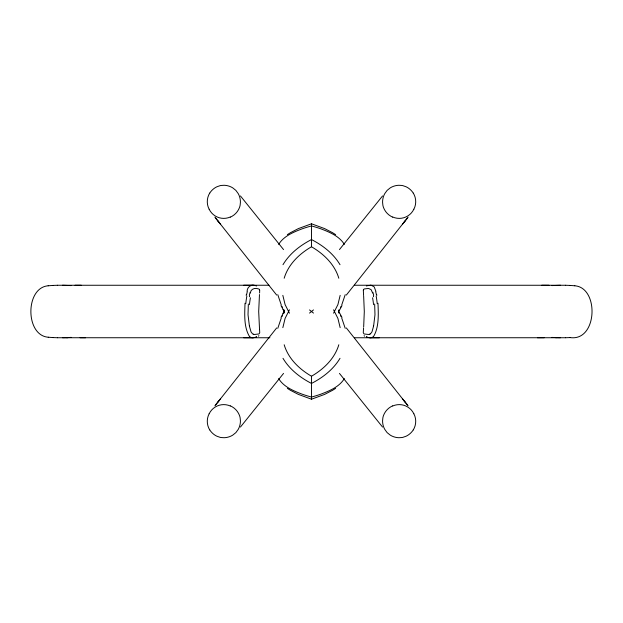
<?xml version="1.0" encoding="UTF-8"?>
<svg xmlns="http://www.w3.org/2000/svg" width="623" height="623" viewBox="0 0 623 623"><rect width="100%" height="100%" fill="white"/><g stroke="black" fill="none" stroke-linecap="round" stroke-linejoin="round"><path stroke-width="0.93" d="M259.604 293.02L259.69 290.069M363.668 326.865L364.307 311.5L363.63 295.684M363.583 327.893L363.271 332.596L363.824 333.718A47.184 10.653 -81.3 0 0 364.307 333.99L368.45 334.481A123.097 27.848 -80.9 0 0 369.548 334.201M259.472 294.547L258.693 311.5L259.518 329.061M245.018 303.253C244.668 314.304 243.663 327.402 249.792 337.004M248.343 304.032L248.024 314.732L249.356 325.736M282.842 327.651L285.093 318.408L289.438 309.802M340.158 295.349L337.907 304.592L333.562 313.198M363.318 290.038L363.567 294.991M373.644 325.736L374.976 314.732L374.657 304.032M246.186 295.357L246.389 294.352M249.449 296.782L249.644 295.878M277.78 328.337L281.285 317.987M345.22 294.663L341.716 305.013M373.504 326.429L371.954 331.927L370.459 333.85M247.082 291.4C247.043 286.666 251.778 283.808 255.944 285.747A54.388 12.273 -82.2 0 1 256.575 286.012M250.376 293.028C250.563 288.854 255.22 287.483 258.537 288.924A51.53 11.642 -81.2 0 1 259.129 289.22L259.627 289.866M284.181 278.24C288.247 264.432 299.328 253.818 311.5 246.77L311.5 223.797L298.401 228.594L290.287 232.784M338.819 344.76C334.753 358.568 323.672 369.182 311.5 376.23L311.5 399.203L324.599 394.406L332.713 390.216M363.373 289.866L363.879 289.243A51.662 11.673 81.2 0 1 364.463 288.916L368.216 288.488A129.179 29.219 80.9 0 1 368.871 288.589L371.168 289.718L372.624 293.028M281.012 317.395L284.602 310.822M341.988 305.605L338.484 312.045M282.133 316.336L282.585 315.518M340.415 307.482L340.867 306.664M284.501 310.994L283.06 313.431L284.22 311.477M209.725 193.122L208.814 194.765A16.315 16.315 0 0 0 209.133 209.235M413.275 429.878L414.186 428.235A16.315 16.315 0 0 0 413.867 413.765M282.99 264.697C289.578 253.6 300.154 245.407 311.5 239.567C322.839 245.407 333.422 253.6 340.01 264.697M340.01 358.303C333.422 369.4 322.846 377.593 311.5 383.433C300.161 377.593 289.578 369.4 282.99 358.303M278.637 244.411C283.691 236.125 293.285 232.239 301.945 228.898A83.661 35.145 0 0 1 311.5 225.947A83.661 35.145 0 0 1 321.055 228.898C329.715 232.239 339.309 236.125 344.363 244.411M344.363 378.589C339.309 386.875 329.715 390.761 321.055 394.102A83.661 35.145 0 0 1 311.5 397.053A83.661 35.145 0 0 1 301.945 394.102C293.285 390.761 283.691 386.875 278.637 378.589M284.057 313.104L284.579 312.31M338.421 310.69L338.943 309.896M220.62 398.65L218.439 401.414L276.667 327.924M346.333 295.076L404.561 221.586L402.38 224.35M214.88 405.822L219.553 399.997M403.447 223.003L408.12 217.178M217.419 402.676L218.572 401.251L215.636 404.88M405.581 220.324L404.428 221.749L407.364 218.12M339.449 249.589L382.553 195.949M283.551 373.411L240.447 427.051M258.888 335.665L258.366 336.179M309.514 313.081L313.486 309.919M287.359 234.661L289.726 233.119M333.274 389.881L335.641 388.339M373.263 336.973C379.197 327.605 378.41 314.233 377.982 303.253M230.331 217.162L232.114 216.243A17 17 0 0 0 239.505 207.506L239.738 206.743A15.318 15.318 0 0 0 240.128 205.201L240.423 202.218A17.397 17.397 0 0 0 238.266 193.66L235.876 190.389L232.722 187.85A17.397 17.397 0 0 0 224.148 185.28L221.157 185.459A15.209 15.209 0 0 0 220.098 185.662L216.843 186.807A17.07 17.07 0 0 0 213.884 188.613L213.494 188.925A17.444 17.444 0 0 0 209.725 193.122M392.669 405.838L390.886 406.757A17 17 0 0 0 383.495 415.494L383.262 416.257A15.318 15.318 0 0 0 382.872 417.799L382.577 420.782A17.397 17.397 0 0 0 384.734 429.34L387.124 432.611L390.278 435.15A17.397 17.397 0 0 0 398.852 437.72L401.843 437.541A15.209 15.209 0 0 0 402.902 437.338L406.157 436.193A17.07 17.07 0 0 0 409.116 434.387L409.506 434.075A17.444 17.444 0 0 0 413.275 429.878M256.108 337.175L253.514 337.759L243.702 337.759M372.468 337.339L372.25 337.409A124.304 28.152 -81.1 0 1 371.129 337.627M369.548 334.232L369.867 334.123A47.021 10.661 -81.2 0 0 370.459 333.842M371.129 337.674L369.922 337.767M48.181 285.778L52.838 285.435M570.092 337.573C597.449 341.638 599.458 287.631 574.756 285.778M71.295 337.401L66.708 337.643L71.053 337.401M52.768 285.435L57.433 285.264M565.497 337.736L570.154 337.573M560.505 285.241L552.025 285.591M62.573 337.759L67.455 337.643M75.04 285.264L81.247 285.241M537.408 337.759L544.229 337.736M243.679 285.241L253.211 285.233M57.363 285.264L268.949 285.241M354.713 285.241L565.637 285.264M70.975 285.591L62.495 285.241M48.259 285.778C25.06 287.499 25.084 335.633 48.345 337.23M551.947 337.401L556.362 337.643M57.441 337.736L269.923 337.759M354.697 337.759L565.559 337.736M379.298 337.759L369.486 337.759L366.892 337.175M80.079 337.736L85.592 337.759M541.753 285.241L548.98 285.264M253.078 337.767L251.871 337.674M555.599 337.643L560.427 337.759M565.583 285.264L570.232 285.435M52.846 337.573L57.518 337.736M48.267 337.23L52.924 337.573M570.17 285.435L574.819 285.778M370.669 285.272L367.056 285.747A54.559 12.312 82.2 0 0 366.425 286.012M371.557 285.412L374.189 286.892L375.918 291.4M311.5 223.797L324.599 228.594L332.713 232.784M253.452 334.232L253.133 334.123A47.021 10.661 81.2 0 1 252.541 333.842L251.046 331.927L249.496 326.429M311.5 399.203L298.401 394.406L290.287 390.216M250.532 337.339L250.75 337.409A124.304 28.152 81.1 0 0 251.871 337.627M392.669 217.162L390.886 216.243A17 17 0 0 1 383.495 207.506L383.262 206.743A15.318 15.318 0 0 1 382.872 205.201L382.577 202.218A17.397 17.397 0 0 1 384.734 193.66L387.124 190.389L390.278 187.85A17.397 17.397 0 0 1 398.852 185.28L401.843 185.459A15.209 15.209 0 0 1 402.902 185.662L406.157 186.807A17.07 17.07 0 0 1 409.116 188.613L409.506 188.925A17.444 17.444 0 0 1 413.275 193.122M230.331 405.838L232.114 406.757A17 17 0 0 1 239.505 415.494L239.738 416.257A15.318 15.318 0 0 1 240.128 417.799L240.423 420.782A17.397 17.397 0 0 1 238.266 429.34L235.876 432.611L232.722 435.15A17.397 17.397 0 0 1 224.148 437.72L221.157 437.541A15.209 15.209 0 0 1 220.098 437.338L216.843 436.193A17.07 17.07 0 0 1 213.884 434.387L213.494 434.075A17.444 17.444 0 0 1 209.725 429.878M311.5 246.77C323.672 253.818 334.753 264.432 338.819 278.24M311.5 376.23C299.328 369.182 288.247 358.568 284.181 344.76M333.274 233.119L335.641 234.661M287.359 388.339L289.726 389.881M309.514 309.919L313.486 313.081M364.634 336.179L364.112 335.665M407.364 404.88L404.428 401.251L408.12 405.822M215.636 218.12L218.572 221.749L214.88 217.178M240.447 195.949L283.551 249.589M382.553 427.051L339.449 373.411M346.333 327.924L405.581 402.676M217.419 220.324L276.667 295.076M402.38 398.65L404.561 401.414L403.447 399.997M220.62 224.35L218.439 221.586L219.553 223.003M338.421 312.31L338.943 313.104M284.057 309.896L284.579 310.69M333.562 309.802L337.907 318.408L340.158 327.651M289.438 313.198L285.093 304.592L282.842 295.349M413.275 193.122L414.186 194.765A16.315 16.315 0 0 1 413.867 209.235M284.602 312.178L281.012 305.605M209.725 429.878L208.814 428.235A16.315 16.315 0 0 1 209.133 413.765M338.484 310.955L341.988 317.395M283.06 309.569L284.501 312.006M340.415 315.518L340.867 316.336M282.133 306.664L282.585 307.482M341.716 317.987L345.22 328.337M281.285 305.013L277.78 294.663M373.356 295.878L373.551 296.782M376.611 294.352L376.814 295.357M259.565 329.52L259.721 332.721L259.176 333.718A47.184 10.653 81.3 0 1 258.693 333.99L254.55 334.481A123.097 27.848 80.9 0 1 253.452 334.201M392.731 405.986A16.167 16.167 0 0 1 413.836 413.773M209.164 413.773A16.167 16.167 0 0 1 230.269 405.986M230.269 217.014A16.167 16.167 0 0 1 209.164 209.227M413.836 209.227A16.167 16.167 0 0 1 392.731 217.014M373.52 325.603A35.861 15.022 -89.5 0 1 373.379 326.288M372.57 297.794A39.763 16.946 -89.9 0 1 373.543 304.655M372.873 292.343A19.243 6.464 86.9 0 1 373.691 295.294M366.931 336.895A48.135 10.708 -84 0 1 366.441 336.459M373.224 336.864A51.911 11.845 -82.1 0 1 372.484 337.238M376.152 296.057A44.085 18.706 -89.8 0 1 377.219 303.689M375.755 291.86A23.417 6.448 85.5 0 1 376.417 294.741M370.662 285.241A130.215 29.499 81.3 0 1 371.549 285.365M249.621 326.288A35.861 15.022 89.5 0 1 249.48 325.603M249.457 304.655A39.763 16.946 89.9 0 1 250.43 297.794M249.309 295.294A19.243 6.464 -86.9 0 1 250.127 292.343M256.559 336.459A48.135 10.708 84 0 1 256.069 336.895M250.516 337.238A51.911 11.845 82.1 0 1 249.776 336.864M245.781 303.689A44.085 18.706 89.8 0 1 246.848 296.057M246.583 294.741A23.417 6.448 -85.5 0 1 247.245 291.86"/></g></svg>
